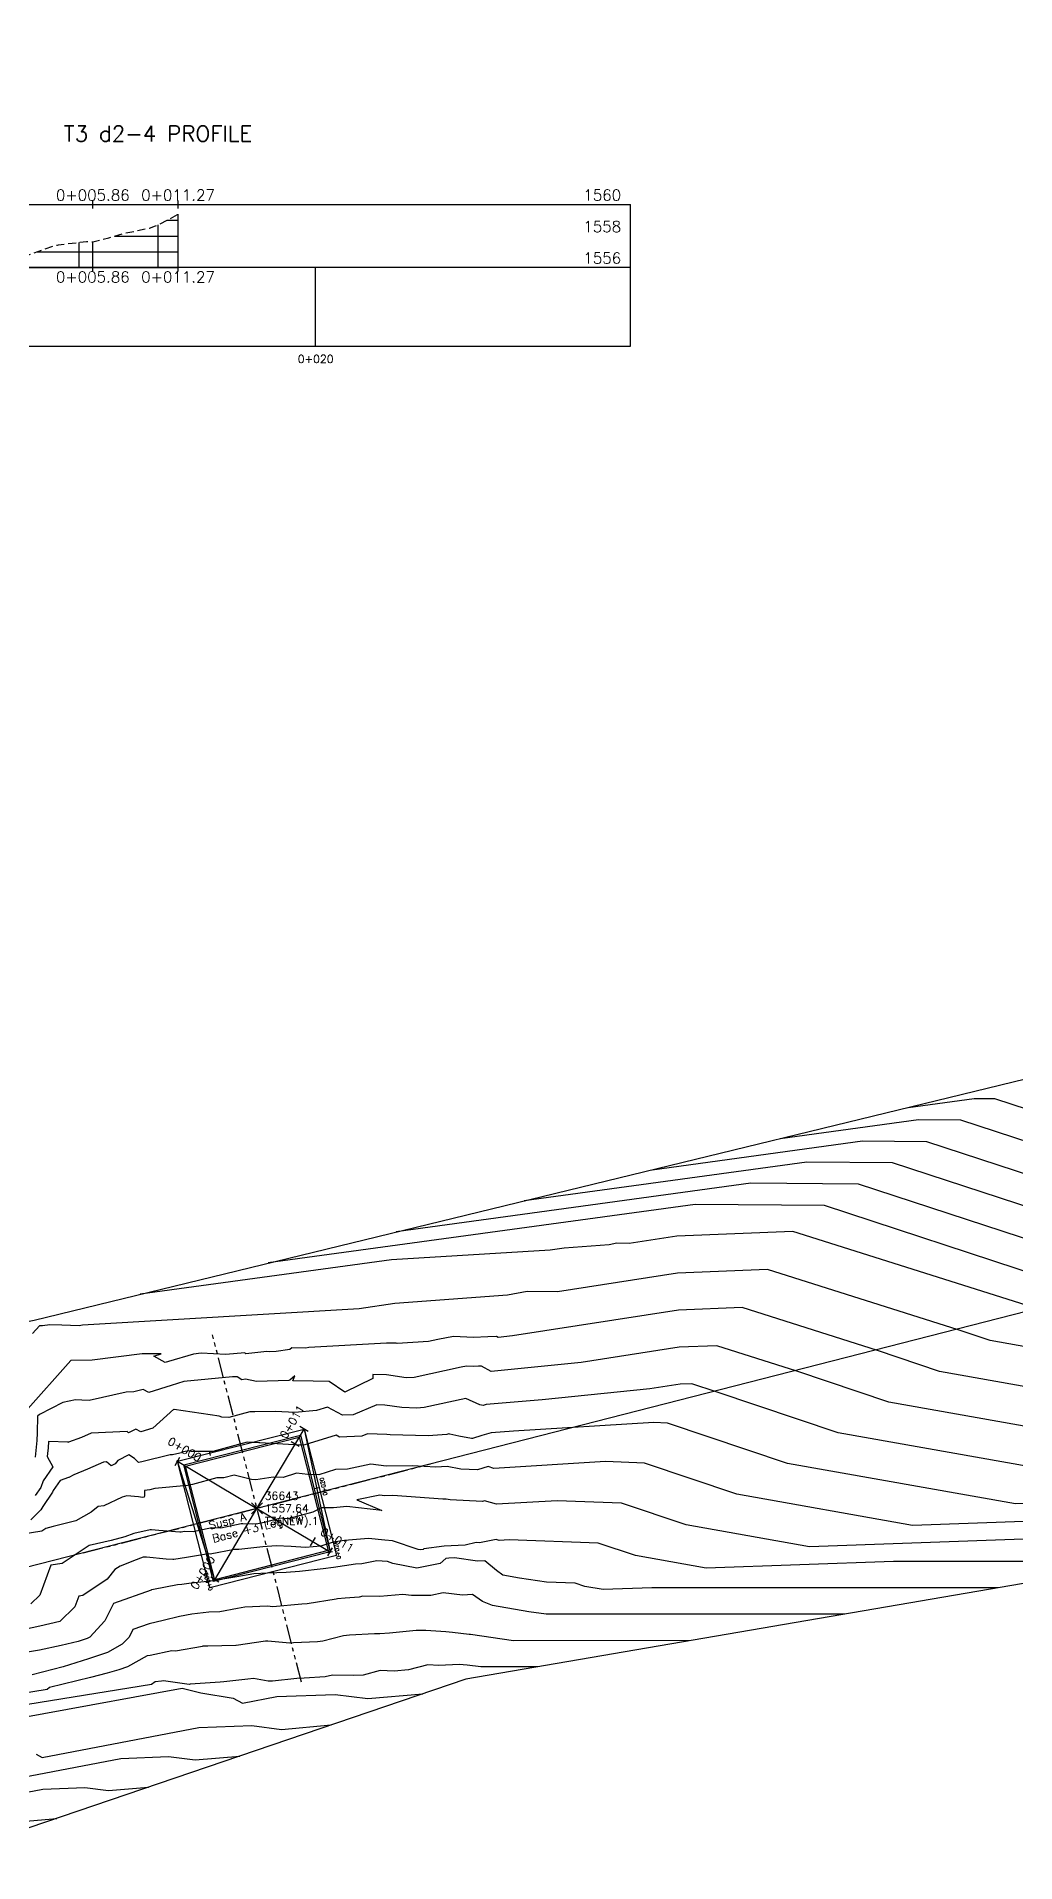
# Model space of a CAD drawing. Header units: metres. Extents: x 419533 to 423558, y 4805342 to 4807578.
# Drawn here: x 420067.5 to 420129.6, y 4805608 to 4805724 of the extents above; entities that cross this region are included whole.
import ezdxf

# ---------------------------------------------------------------- set-up
doc = ezdxf.new("R2010")
doc.units = ezdxf.units.M
doc.linetypes.add('DASHED', pattern=[0.75, 0.5, -0.25])
doc.linetypes.add('PHANTOM', pattern=[2.5, 1.25, -0.25, 0.25, -0.25, 0.25, -0.25])
for name, color, linetype in [('_pieds', 253, 'Continuous'), ('C-ROAD-CNTR-N', 92, 'Continuous'), ('C-ROAD-PROF', 1, 'DASHED'), ('C-ROAD-PROF-GRID-GEOM', 5, 'Continuous'), ('C-ROAD-PROF-GRID-MAJR', 8, 'Continuous'), ('C-ROAD-PROF-GRID-MINR', 8, 'Continuous'), ('C-ROAD-PROF-TEXT', 11, 'Continuous'), ('C-ROAD-PROF-TICK', 7, 'Continuous'), ('C-ROAD-PROF-TITL', 11, 'Continuous'), ('C-ROAD-PROF-TTLB', 5, 'Continuous'), ('C-ROAD-STAN', 11, 'Continuous'), ('C-ROAD-STAN-MAJR', 11, 'Continuous'), ('C-ROAD-STAN-MINR', 11, 'Continuous'), ('C-TINN-BNDY', 110, 'Continuous'), ('C-TOPO-MAJR', 9, 'Continuous'), ('C-TOPO-MINR', 8, 'Continuous'), ('LS', 7, 'Continuous'), ('V-NODE', 1, 'Continuous'), ('V-NODE-TEXT', 11, 'Continuous')]:
    doc.layers.add(name, color=color, linetype=linetype)
doc.styles.get("Standard").update_dxf_attribs({"font": 'simplex.shx'})

# ---------------------------------------------------------------- blocks, each defined once
blk = doc.blocks.new('AeccTickTriangle')
at = {"color": 0, "linetype": 'ByBlock', "lineweight": -2}
blk.add_lwpolyline([(0, 0.7), (-0.6, -0.3), (0.6, -0.3)], close=True, dxfattribs=at)
at = {"color": 0, "linetype": 'ByBlock', "lineweight": -2, "const_width": 0.0625}
blk.add_lwpolyline([(0, 0, 1), (0, 0, 1)], format="xyb", close=True, dxfattribs=at)
blk = doc.blocks.new('AeccTickLine')
blk.add_line((0, -0.5), (0, 0.5))
blk = doc.blocks.new('Suspension a +3 +0')
at = {"linetype": 'PHANTOM', "flags": 128}
for points in [[(0, -11.38), (0, 11.38)], [(-11.38, 0), (11.38, 0)]]:
    blk.add_lwpolyline(points, dxfattribs=at)
at = {"flags": 128}
blk.add_lwpolyline([(-3.72, -3.72), (-3.72, 3.72), (3.72, 3.72), (3.72, -3.72)], close=True, dxfattribs=at)
at = {"layer": 'LS', "insert": (-3.22, -0.05), "char_height": 0.5158, "width": 9.1359, "attachment_point": 1}
blk.add_mtext('Susp A\\PBase +3 Leg +0', dxfattribs=at)
blk = doc.blocks.new('*U73')
at = {"color": 0, "linetype": 'ByBlock', "lineweight": -2, "transparency": 16777216}
for p, q in [((-0.71, -0.71), (0.71, 0.71)), ((-0.71, 0.71), (0.71, -0.71))]:
    blk.add_line(p, q, dxfattribs=at)
blk = doc.blocks.new('*U101', base_point=(420081.47, 4805630.52, 1557.64))
at = {"layer": 'V-NODE-TEXT', "linetype": 'ByBlock', "char_height": 0.5}
for s, insert, attachment_point in [('36643', (420081.97, 4805631.07, 1557.64), 7), ('1557.64', (420081.97, 4805630.52, 1557.64), 4), ('T3(NEW).1', (420081.97, 4805629.97, 1557.64), 1)]:
    blk.add_mtext(s, dxfattribs=dict(at, insert=insert, attachment_point=attachment_point))
blk = doc.blocks.new('*U102', base_point=(420081.47, 4805630.52, 1557.64))
at = {"layer": 'V-NODE-TEXT', "lineweight": -2}
blk.add_blockref('*U101', (420081.47, 4805630.52, 1557.64), dxfattribs=at)
blk = doc.blocks.new('*U103', base_point=(420081.47, 4805630.52, 1557.64))
at = {"layer": 'V-NODE', "lineweight": -2, "xscale": 0.5, "yscale": 0.5, "zscale": 0.5}
blk.add_blockref('*U73', (420081.47, 4805630.52, 1557.64), dxfattribs=at)
at = {"layer": 'V-NODE-TEXT', "lineweight": -2}
blk.add_blockref('*U102', (420081.47, 4805630.52, 1557.64), dxfattribs=at)
blk = doc.blocks.new('tower_bases_layout_1')
at = {"color": 31, "lineweight": 30, "true_color": 0xffbd7a, "elevation": 1718.01}
blk.add_lwpolyline([(423449.83, 4807399.59), (423130.59, 4807500.11), (421950.92, 4806613), (421795.04, 4806430.99), (421305.02, 4806147.04), (421305.02, 4806147.04), (420630.08, 4805770.97), (419765.16, 4805549.54), (419617.36, 4805580.09)], dxfattribs=at)
at = {"layer": '_pieds', "elevation": 1557.64, "flags": 128}
for points in [[(420078.48, 4805625.48), (420076.43, 4805633.51), (420084.46, 4805635.56), (420086.51, 4805627.53)], [(420078.71, 4805625.87), (420076.82, 4805633.28), (420084.23, 4805635.17), (420086.12, 4805627.76)]]:
    blk.add_lwpolyline(points, close=True, dxfattribs=at)
at = {"rotation": 14.35989259}
blk.add_blockref('Suspension a +3 +0', (420081.47, 4805630.52, 1557.64), dxfattribs=at)
at = {"layer": 'V-NODE'}
blk.add_blockref('*U103', (420081.47, 4805630.52, 1557.64), dxfattribs=at)
blk = doc.blocks.new('leg_extensions_profiles_1')
at = {"layer": 'C-ROAD-CNTR-N', "color": 92, "linetype": 'Continuous', "lineweight": -3, "flags": 128}
blk.add_lwpolyline([(420078.79, 4805625.99), (420076.43, 4805633.51), (420084.46, 4805635.56), (420086.12, 4805627.76)], dxfattribs=at)
at = {"layer": 'C-ROAD-STAN', "color": 11, "linetype": 'Continuous', "lineweight": -3}
blk.add_circle((420078.79, 4805625.99), 0.05, dxfattribs=at)
at = {"layer": 'C-TINN-BNDY', "color": 110, "linetype": 'Continuous', "lineweight": -3, "flags": 128}
for points in [[(419924.85, 4805609.76), (419987.12, 4805626.76), (420067.32, 4805642.48), (420130.26, 4805657.79), (420174.09, 4805669.08), (420245.65, 4805689.65), (420296.26, 4805703.79), (420365.4, 4805720.65)], [(420396.24, 4805692.84), (420350.79, 4805681.11), (420283.5, 4805664.61), (420240.72, 4805657.19), (420176.26, 4805633.7), (420166.88, 4805632.06), (420094.72, 4805619.67), (420029.02, 4805597.32), (419983.09, 4805587.31), (419931.61, 4805571.72)]]:
    blk.add_lwpolyline(points, dxfattribs=at)
at = {"layer": 'C-TOPO-MAJR', "color": 9, "linetype": 'Continuous', "lineweight": -3, "flags": 128}
for points, elevation in [([(420122.8, 4805655.97), (420127.01, 4805656.55), (420128.28, 4805656.54), (420130.42, 4805655.84), (420146.72, 4805654.23), (420152.11, 4805654.02), (420160, 4805653.47), (420169.75, 4805653.13), (420174.14, 4805652.27), (420176.7, 4805652.85), (420211, 4805652.04), (420212, 4805651.74), (420221.15, 4805651.55), (420227.31, 4805652.31)], 1545), ([(420201, 4805642.72), (420198.01, 4805642.35), (420193.58, 4805642.44), (420190.97, 4805643.23), (420177.01, 4805643.55), (420162.93, 4805640.36), (420158.79, 4805641.17), (420137.61, 4805644.83), (420133.85, 4805644.97), (420131.28, 4805645.23), (420117.5, 4805649.74), (420109.29, 4805649.81), (420082.18, 4805646.1)], 1550), ([(420136.16, 4805632.16), (420118.37, 4805635.32), (420110.63, 4805637.93), (420109.07, 4805638.43), (420108.33, 4805638.4), (420106.41, 4805638.1), (420099.57, 4805637.41), (420096.03, 4805637.11), (420095.83, 4805637.05), (420095.62, 4805637.1), (420094.72, 4805637.5), (420092.08, 4805636.93), (420091.61, 4805636.89), (420090.66, 4805636.92), (420089.59, 4805637.08), (420089.08, 4805637.1), (420087.57, 4805636.47), (420086.89, 4805636.44), (420085.94, 4805636.95), (420085.26, 4805636.74), (420083.87, 4805636.6), (420082.64, 4805636.68), (420081.33, 4805636.64), (420081.02, 4805636.66), (420079.69, 4805636.29), (420079.24, 4805636.32), (420079.07, 4805636.37), (420076.22, 4805636.8), (420076.2, 4805636.81), (420076.19, 4805636.81), (420074.86, 4805635.61), (420074.1, 4805635.37), (420073.79, 4805635.55), (420073.32, 4805635.32), (420073.22, 4805635.4), (420070.95, 4805635.3), (420070.34, 4805635.02), (420069.5, 4805634.72), (420069.49, 4805634.71), (420069.49, 4805634.72), (420068.23, 4805634.77), (420068.21, 4805634.36), (420068.18, 4805634.01), (420068.15, 4805633.81), (420068.52, 4805633.15), (420067.9, 4805632.26), (420067.74, 4805631.84), (420067.4, 4805631.33)], 1555), ([(420128.53, 4805625.47), (420106.54, 4805625.47), (420103.45, 4805625.36), (420102.29, 4805625.57), (420101.67, 4805625.77), (420099.86, 4805625.84), (420098.14, 4805626.09), (420097.08, 4805626.28), (420096.68, 4805626.57), (420095.94, 4805627.18), (420095.48, 4805627.17), (420094, 4805627.38), (420093.65, 4805627.37), (420093.46, 4805627.34), (420093.11, 4805627.03), (420091.62, 4805626.73), (420090.09, 4805627.03), (420089.76, 4805627.14), (420089.07, 4805627.2), (420088.12, 4805626.99), (420087.73, 4805626.97), (420086.32, 4805626.76), (420085.67, 4805626.68), (420084.17, 4805626.52), (420083.32, 4805626.46), (420082.14, 4805626.41), (420081.27, 4805626.37), (420080.2, 4805626.17), (420079.17, 4805626.01), (420078.53, 4805625.89), (420077.29, 4805625.78), (420076.71, 4805625.68), (420076.43, 4805625.66), (420074.91, 4805625.37), (420074.77, 4805625.34), (420074.75, 4805625.33), (420072.37, 4805624.48), (420071.82, 4805623.38), (420070.85, 4805622.34), (420070.7, 4805622.25), (420070.11, 4805622.06), (420069.04, 4805621.82), (420067.67, 4805621.52), (420066.4, 4805621.3)], 1560), ([(420045.37, 4805608.39), (420067.87, 4805612.69), (420070.55, 4805612.79), (420072.05, 4805612.6), (420074.58, 4805612.82)], 1560)]:
    blk.add_lwpolyline(points, dxfattribs=dict(at, elevation=elevation))
at = {"layer": 'C-TOPO-MINR', "color": 8, "linetype": 'Continuous', "lineweight": -3, "flags": 128}
for points, elevation in [([(420114.68, 4805654), (420123.47, 4805655.2), (420126.13, 4805655.18), (420130.59, 4805653.72), (420144.14, 4805652.38), (420154.24, 4805651.99), (420158.4, 4805651.7), (420163.55, 4805651.52), (420171.9, 4805649.88), (420176.76, 4805650.99), (420206.99, 4805650.28), (420208.31, 4805649.88), (420216.52, 4805649.71), (420222.04, 4805650.39)], 1546), ([(420106.55, 4805652.02), (420119.92, 4805653.86), (420123.97, 4805653.82), (420130.76, 4805651.59), (420141.57, 4805650.53), (420156.36, 4805649.96), (420156.8, 4805649.93), (420157.35, 4805649.91), (420169.66, 4805647.5), (420176.83, 4805649.13), (420202.99, 4805648.52), (420204.63, 4805648.02), (420211.9, 4805647.87), (420216.78, 4805648.47)], 1547), ([(420211.52, 4805646.55), (420207.27, 4805646.03), (420200.95, 4805646.16), (420198.98, 4805646.75), (420176.89, 4805647.27), (420167.41, 4805645.12), (420157.28, 4805647.11), (420150.8, 4805648.23), (420139, 4805648.68), (420130.94, 4805649.47), (420121.81, 4805652.46), (420116.38, 4805652.51), (420098.43, 4805650.05)], 1548), ([(420206.26, 4805644.63), (420202.64, 4805644.19), (420197.26, 4805644.3), (420194.97, 4805644.99), (420176.95, 4805645.41), (420165.17, 4805642.74), (420158.03, 4805644.14), (420144.2, 4805646.53), (420136.42, 4805646.83), (420131.11, 4805647.35), (420119.66, 4805651.1), (420112.83, 4805651.16), (420090.3, 4805648.07)], 1549), ([(420195.74, 4805640.8), (420193.39, 4805640.51), (420189.9, 4805640.58), (420186.96, 4805641.46), (420177.07, 4805641.7), (420160.68, 4805637.98), (420159.55, 4805638.2), (420135.64, 4805642.33), (420131.23, 4805643.12), (420131.11, 4805643.16), (420115.49, 4805648.11), (420108.12, 4805647.8), (420105.09, 4805647.34), (420104.32, 4805647.35), (420103.83, 4805647.25), (420100.98, 4805647.04), (420100.08, 4805646.91), (420090.01, 4805646.31), (420074.05, 4805644.12)], 1551), ([(420190.47, 4805638.88), (420188.76, 4805638.67), (420186.21, 4805638.72), (420182.95, 4805639.7), (420177.13, 4805639.84), (420165.09, 4805637.11), (420160.76, 4805636.41), (420155.78, 4805636.23), (420128.01, 4805641.17), (420125.99, 4805641.85), (420113.88, 4805645.69), (420108.17, 4805645.45), (420100.54, 4805644.27), (420098.62, 4805644.3), (420097.38, 4805644.06), (420090.22, 4805643.52), (420087.96, 4805643.19), (420070.39, 4805642.15), (420070.18, 4805642.11), (420069.09, 4805642.16), (420068.32, 4805642.17), (420067.85, 4805642.11), (420067.66, 4805642.1), (420067.23, 4805641.63)], 1552), ([(420149.24, 4805634.87), (420124.8, 4805639.22), (420120.87, 4805640.54), (420112.28, 4805643.27), (420108.22, 4805643.1), (420097.7, 4805641.47), (420096.78, 4805641.38), (420096.68, 4805641.44), (420096.13, 4805641.41), (420095.21, 4805641.36), (420093.95, 4805641.44), (420092.96, 4805641.24), (420092.35, 4805641.11), (420090.38, 4805640.99), (420090.31, 4805641), (420089.7, 4805641.01), (420084.76, 4805640.74), (420084.57, 4805640.7), (420083.68, 4805640.71), (420083.55, 4805640.61), (420082.69, 4805640.48), (420082.24, 4805640.46), (420082.09, 4805640.49), (420080.77, 4805640.34), (420080.69, 4805640.4), (420079.49, 4805640.29), (420077.93, 4805640.37), (420077.45, 4805640.32), (420075.85, 4805639.85), (420075.64, 4805639.78), (420074.92, 4805640.19), (420075.38, 4805640.33), (420074.18, 4805640.34), (420071, 4805639.92), (420069.66, 4805639.9), (420066.75, 4805636.65)], 1553), ([(420142.7, 4805633.51), (420121.58, 4805637.27), (420115.75, 4805639.24), (420110.67, 4805640.85), (420108.28, 4805640.75), (420102.06, 4805639.79), (420096.34, 4805639.21), (420095.72, 4805639.55), (420095.53, 4805639.54), (420095.22, 4805639.53), (420094.78, 4805639.55), (420094.44, 4805639.49), (420091.45, 4805638.83), (420090.95, 4805638.8), (420089.69, 4805638.99), (420088.82, 4805639.01), (420088.82, 4805638.76), (420087.04, 4805637.89), (420086.06, 4805638.58), (420085.03, 4805638.6), (420083.75, 4805638.62), (420083.88, 4805638.93), (420083.56, 4805638.66), (420083.5, 4805638.65), (420081.44, 4805638.57), (420080.74, 4805638.72), (420080.5, 4805638.69), (420080.22, 4805638.88), (420080.09, 4805638.87), (420079.92, 4805638.88), (420076.82, 4805638.57), (420076.02, 4805638.33), (420074.6, 4805637.88), (420074.25, 4805638.07), (420073.66, 4805637.91), (420073.16, 4805637.9), (420070.81, 4805637.38), (420070.36, 4805637.39), (420069.95, 4805637.42), (420069.14, 4805637.24), (420067.67, 4805636.48), (420067.54, 4805636.37), (420067.52, 4805635.32), (420067.5, 4805634.84), (420067.4, 4805633.77)], 1554), ([(420166.78, 4805632.13), (420129.62, 4805630.8), (420115.15, 4805633.37), (420107.54, 4805635.94), (420106.66, 4805635.97), (420097.75, 4805635.43), (420096.33, 4805635.31), (420095.74, 4805635.14), (420095.16, 4805634.96), (420095.09, 4805634.96), (420094.28, 4805635.11), (420093.71, 4805635.23), (420093.66, 4805635.25), (420093.52, 4805635.22), (420092.33, 4805635.12), (420089.92, 4805635.19), (420089.72, 4805635.22), (420088.48, 4805635.26), (420088.13, 4805635.11), (420086.71, 4805635.04), (420086.5, 4805635.16), (420084.51, 4805634.56), (420084.21, 4805634.53), (420081.65, 4805634.68), (420081.63, 4805634.68), (420081.63, 4805634.68), (420081.59, 4805634.68), (420080.84, 4805634.72), (420080.53, 4805634.63), (420078.67, 4805634.13), (420077.3, 4805634.13), (420077.15, 4805634.17), (420076.68, 4805634.09), (420076.76, 4805634.06), (420076.11, 4805633.93), (420075.97, 4805633.91), (420074.17, 4805633.47), (420073.94, 4805633.44), (420073.7, 4805633.68), (420073.33, 4805633.91), (420072.64, 4805633.57), (420072.46, 4805633.34), (420072.21, 4805633.22), (420071.91, 4805633.48), (420071.72, 4805633.45), (420070.71, 4805633.02), (420069.84, 4805632.65), (420069.53, 4805632.49), (420069.51, 4805632.49), (420068.97, 4805632.29), (420068.53, 4805631.66), (420068.49, 4805631.54), (420067.88, 4805630.63), (420067.75, 4805630.43), (420067.11, 4805629.8)], 1556), ([(420152.54, 4805630.49), (420123.08, 4805629.44), (420111.94, 4805631.42), (420106.07, 4805633.4), (420103.59, 4805633.49), (420096.51, 4805633.06), (420096.14, 4805633.17), (420095.47, 4805632.96), (420094.42, 4805633.01), (420093.55, 4805633.17), (420092.82, 4805633.13), (420091.34, 4805633.23), (420089.67, 4805633.19), (420088.69, 4805633.33), (420087.22, 4805633.02), (420086.46, 4805632.98), (420085.4, 4805632.66), (420084.7, 4805632.68), (420083.99, 4805632.76), (420083.14, 4805632.48), (420082.49, 4805632.5), (420081.4, 4805632.34), (420081.12, 4805632.36), (420080.02, 4805632.63), (420079.37, 4805632.46), (420078.92, 4805632.46), (420077.38, 4805632.03), (420077.07, 4805631.97), (420074.99, 4805631.78), (420074.66, 4805631.7), (420074.34, 4805631.65), (420074.34, 4805631.34), (420074.31, 4805631.24), (420074.2, 4805631.21), (420073.96, 4805631.26), (420073.21, 4805631.31), (420072.92, 4805631.23), (420071.75, 4805630.69), (420071.39, 4805630.64), (420070.94, 4805630.29), (420069.98, 4805629.73), (420068.54, 4805629.36), (420068.07, 4805629.25), (420067.81, 4805629.07), (420066.62, 4805628.88)], 1557), ([(420137.21, 4805628.82), (420116.54, 4805628.08), (420108.72, 4805629.47), (420104.61, 4805630.86), (420100.53, 4805631.01), (420096.67, 4805630.78), (420095.91, 4805631), (420095.78, 4805630.96), (420093.74, 4805631.06), (420093.49, 4805631.11), (420093.28, 4805631.1), (420090.1, 4805631.33), (420089.57, 4805631.31), (420089.26, 4805631.36), (420087.8, 4805631.06), (420089.4, 4805630.38), (420087.17, 4805630.65), (420086.32, 4805630.55), (420085.55, 4805630.56), (420085.01, 4805630.29), (420083.46, 4805629.86), (420082.97, 4805629.89), (420081.92, 4805629.62), (420081.42, 4805629.52), (420081.41, 4805629.52), (420080.58, 4805629.53), (420080.54, 4805629.54), (420080.46, 4805629.53), (420079.18, 4805629.26), (420078.6, 4805629.29), (420077.41, 4805629.04), (420076.87, 4805629.05), (420076.66, 4805629.02), (420076.57, 4805629.02), (420075.25, 4805629.12), (420074.78, 4805629.16), (420074.7, 4805629.16), (420073.66, 4805628.93), (420073.09, 4805628.71), (420072.21, 4805628.49), (420070.81, 4805628.16), (420069.11, 4805627.03), (420068.39, 4805626.91), (420067.68, 4805625.01), (420067.11, 4805624.45)], 1558), ([(420138.27, 4805627.15), (420121.87, 4805627.14), (420109.99, 4805626.72), (420105.5, 4805627.52), (420103.14, 4805628.31), (420097.47, 4805628.53), (420096.84, 4805628.49), (420096.66, 4805628.55), (420095.59, 4805628.34), (420095.38, 4805628.36), (420094.69, 4805628.18), (420093.35, 4805628.13), (420092.07, 4805627.95), (420092.03, 4805627.91), (420091.87, 4805627.88), (420091.7, 4805627.91), (420090.08, 4805628.47), (420089.58, 4805628.51), (420088.56, 4805628.61), (420087.02, 4805628.49), (420086.31, 4805628.38), (420085.53, 4805628.12), (420084.56, 4805628.04), (420083.65, 4805628.11), (420082.69, 4805628.14), (420081.85, 4805628.08), (420080.32, 4805627.92), (420080.05, 4805627.9), (420078.5, 4805627.62), (420078.4, 4805627.63), (420078.31, 4805627.61), (420078.27, 4805627.61), (420076.99, 4805627.41), (420076.19, 4805627.28), (420076.13, 4805627.27), (420075.7, 4805627.3), (420074.46, 4805627.42), (420074.25, 4805627.43), (420074.08, 4805627.35), (420073.81, 4805627.26), (420072.78, 4805626.85), (420072.45, 4805626.65), (420071.96, 4805626.02), (420070.42, 4805624.98), (420070.16, 4805624.94), (420069.9, 4805624.26), (420068.95, 4805623.33), (420067.69, 4805623.05), (420066.71, 4805622.83)], 1559), ([(420066.57, 4805610.65), (420068.77, 4805610.84)], 1559), ([(420118.78, 4805623.8), (420099.82, 4805623.8), (420098.73, 4805623.95), (420096.42, 4805624.36), (420095.79, 4805624.6), (420095.16, 4805625.05), (420094.52, 4805625.02), (420093.3, 4805625.16), (420092.5, 4805624.98), (420091.27, 4805624.99), (420090.73, 4805625.06), (420089.27, 4805624.93), (420088.2, 4805624.94), (420087.95, 4805624.89), (420087.06, 4805624.83), (420086.59, 4805624.78), (420086.5, 4805624.75), (420084.66, 4805624.45), (420084.32, 4805624.43), (420082.47, 4805624.28), (420082.14, 4805624.31), (420080.7, 4805624.24), (420080.24, 4805624.17), (420079.11, 4805623.95), (420078.41, 4805623.94), (420077.34, 4805623.8), (420076.56, 4805623.66), (420075.52, 4805623.41), (420074.63, 4805623.2), (420073.59, 4805622.83), (420073.35, 4805622.35), (420072.92, 4805621.89), (420071.98, 4805621.36), (420070.78, 4805620.96), (420069.16, 4805620.46), (420067.2, 4805619.96)], 1561), ([(420055.09, 4805611.26), (420072.82, 4805614.65), (420075.85, 4805614.76), (420077.54, 4805614.55), (420080.39, 4805614.79)], 1561), ([(420109.04, 4805622.13), (420097.75, 4805622.12), (420095.03, 4805622.51), (420094.94, 4805622.51), (420093.88, 4805622.63), (420093.46, 4805622.68), (420092.19, 4805622.76), (420091.58, 4805622.76), (420089.88, 4805622.6), (420089.27, 4805622.55), (420088.93, 4805622.55), (420087.35, 4805622.48), (420086.96, 4805622.43), (420085.65, 4805622.1), (420085.32, 4805622.04), (420083.78, 4805621.98), (420083.55, 4805621.96), (420082.15, 4805622.09), (420082.01, 4805622.08), (420080.16, 4805621.82), (420080.12, 4805621.81), (420078.36, 4805621.77), (420078.02, 4805621.77), (420078.01, 4805621.76), (420076.29, 4805621.45), (420076.06, 4805621.48), (420074.7, 4805621.18), (420074.5, 4805621.16), (420073.26, 4805620.46), (420072.71, 4805620.28), (420071.96, 4805620.05), (420070.9, 4805619.78), (420068.31, 4805619.14), (420068.15, 4805619.02), (420064.88, 4805618.49)], 1562), ([(420067.45, 4805614.91), (420067.83, 4805614.71), (420077.78, 4805616.61), (420081.14, 4805616.74), (420083.02, 4805616.49), (420086.19, 4805616.77)], 1562), ([(420099.29, 4805620.45), (420095.69, 4805620.45), (420094.82, 4805620.57), (420094.3, 4805620.6), (420093.02, 4805620.55), (420092.32, 4805620.58), (420091.09, 4805620.26), (420090.19, 4805620.18), (420089.29, 4805620.22), (420088.22, 4805619.93), (420087.6, 4805619.9), (420086.27, 4805619.94), (420085.8, 4805619.82), (420084.46, 4805619.74), (420084.01, 4805619.73), (420082.46, 4805619.54), (420082.19, 4805619.56), (420081.25, 4805619.72), (420080.88, 4805619.67), (420079.37, 4805619.5), (420079.14, 4805619.49), (420077.23, 4805619.36), (420077.17, 4805619.34), (420075.54, 4805619.58), (420075.41, 4805619.55), (420075.01, 4805619.51), (420074.78, 4805619.34), (420061.92, 4805617.26)], 1563), ([(420059.13, 4805615.89), (420076.73, 4805619.1), (420077.91, 4805618.8), (420079.96, 4805618.47), (420080.56, 4805618.16), (420082.73, 4805618.57), (420086.44, 4805618.71), (420088.5, 4805618.44), (420092, 4805618.74)], 1563)]:
    blk.add_lwpolyline(points, dxfattribs=dict(at, elevation=elevation))
at = {"layer": 'C-ROAD-STAN', "color": 11, "linetype": 'Continuous', "lineweight": -3, "xscale": 0.02999999999999999, "yscale": 0.02999999999999999, "zscale": 0.02999999999999999}
for p in [(420084.46, 4805635.56), (420076.43, 4805633.51)]:
    blk.add_blockref('AeccTickTriangle', p, dxfattribs=at)
at = {"layer": 'C-ROAD-STAN-MAJR', "color": 11, "linetype": 'Continuous', "lineweight": -3, "xscale": 0.3, "yscale": 0.3, "zscale": 0.3}
for p, rotation in [((420085.26, 4805631.81), 282.0668392294657), ((420086.12, 4805627.76), 282.0668392294657), ((420078.79, 4805625.99), 107.4572926804118)]:
    blk.add_blockref('AeccTickLine', p, dxfattribs=dict(at, rotation=rotation))
at = {"layer": 'C-ROAD-STAN-MINR', "color": 11, "linetype": 'Continuous', "lineweight": -3, "xscale": 0.3, "yscale": 0.3, "zscale": 0.3, "rotation": 14.35989259405629}
blk.add_blockref('AeccTickLine', (420078.49, 4805634.03), dxfattribs=at)
at = {"layer": 'C-ROAD-STAN-MAJR', "color": 11, "linetype": 'Continuous', "lineweight": -3, "char_height": 0.254}
for s, insert, attachment_point, rotation in [('0+020', (420085.57, 4805631.88), 2, 102.0668), ('0+024', (420086.43, 4805627.83), 2, 102.0668), ('0+000', (420078.49, 4805625.9), 8, 107.4573)]:
    blk.add_mtext(s, dxfattribs=dict(at, insert=insert, attachment_point=attachment_point, rotation=rotation))

msp = doc.modelspace()

# ---------------------------------------------------------------- linework, layer by layer
at = {"layer": 'C-ROAD-CNTR-N', "color": 92, "linetype": 'Continuous', "lineweight": -3, "flags": 128}
for points in [[(420078.79, 4805625.99), (420081.47, 4805630.52), (420084.46, 4805635.56)], [(420076.43, 4805633.51), (420081.47, 4805630.52), (420086.12, 4805627.76)]]:
    msp.add_lwpolyline(points, dxfattribs=at)
at = {"layer": 'C-ROAD-PROF', "color": 1, "linetype": 'DASHED', "lineweight": -3, "flags": 128}
msp.add_lwpolyline([(420065.19, 4805709.53), (420066.19, 4805709.84), (420068.71, 4805710.72), (420068.8, 4805710.72), (420068.87, 4805710.74), (420069.04, 4805710.77), (420070.64, 4805710.95), (420071, 4805710.94), (420071.04, 4805710.94), (420071.05, 4805710.94), (420071.06, 4805710.94), (420072.07, 4805711.19), (420072.93, 4805711.45), (420074.65, 4805711.81), (420075.03, 4805711.94), (420075.78, 4805712.31), (420076.46, 4805712.69)], dxfattribs=at)
at = {"layer": 'C-ROAD-PROF-GRID-GEOM', "color": 5, "linetype": 'Continuous', "lineweight": -3}
for p, q in [((420076.46, 4805709.3), (420076.46, 4805712.69)), ((420071.05, 4805709.3), (420071.05, 4805710.94))]:
    msp.add_line(p, q, dxfattribs=at)
at = {"layer": 'C-ROAD-PROF-GRID-MAJR', "color": 8, "linetype": 'Continuous', "lineweight": -3}
for p, q in [((420072.43, 4805711.3), (420076.46, 4805711.3)), ((420065.19, 4805709.3), (420076.46, 4805709.3))]:
    msp.add_line(p, q, dxfattribs=at)
at = {"layer": 'C-ROAD-PROF-GRID-MINR', "color": 8, "linetype": 'Continuous', "lineweight": -3}
for p, q in [((420075.19, 4805709.3), (420075.19, 4805712.01)), ((420075.76, 4805712.3), (420076.46, 4805712.3)), ((420070.19, 4805709.3), (420070.19, 4805710.9)), ((420067.52, 4805710.3), (420076.46, 4805710.3))]:
    msp.add_line(p, q, dxfattribs=at)
at = {"layer": 'C-ROAD-PROF-TEXT', "color": 11, "linetype": 'Continuous', "lineweight": -3}
for p, q in [((420071.05, 4805713.05), (420071.05, 4805713.55)), ((420076.46, 4805713.05), (420076.46, 4805713.55)), ((420071.05, 4805709.05), (420071.05, 4805709.55)), ((420076.46, 4805709.05), (420076.46, 4805709.55))]:
    msp.add_line(p, q, dxfattribs=at)
at = {"layer": 'C-ROAD-PROF-TICK', "color": 7, "linetype": 'Continuous', "lineweight": -3}
msp.add_line((420085.19, 4805704.3), (420085.19, 4805709.3), dxfattribs=at)
at = {"layer": 'C-ROAD-PROF-TTLB', "color": 5, "linetype": 'Continuous', "lineweight": -3}
for p in [(420045.19, 4805713.3), (420105.19, 4805709.3)]:
    msp.add_line(p, (420105.19, 4805713.3), dxfattribs=at)
msp.add_3dface([(420045.19, 4805704.3), (420105.19, 4805704.3), (420105.19, 4805709.3), (420045.19, 4805709.3)], dxfattribs=at)
at = {"layer": 'C-ROAD-STAN', "color": 11, "linetype": 'Continuous', "lineweight": -3}
for centre in [(420076.43, 4805633.51), (420078.79, 4805625.99)]:
    msp.add_circle(centre, 0.05, dxfattribs=at)
at = {"layer": 'C-TOPO-MAJR', "color": 9, "linetype": 'Continuous', "lineweight": -3, "flags": 128}
for points, elevation in [([(420122.8, 4805655.97), (420127.01, 4805656.55), (420128.28, 4805656.54), (420130.42, 4805655.84), (420146.72, 4805654.23), (420152.11, 4805654.02), (420160, 4805653.47), (420169.75, 4805653.13), (420174.14, 4805652.27), (420176.7, 4805652.85), (420211, 4805652.04), (420212, 4805651.74), (420221.15, 4805651.55), (420227.31, 4805652.31)], 1545), ([(420201, 4805642.72), (420198.01, 4805642.35), (420193.58, 4805642.44), (420190.97, 4805643.23), (420177.01, 4805643.55), (420162.93, 4805640.36), (420158.79, 4805641.17), (420137.61, 4805644.83), (420133.85, 4805644.97), (420131.28, 4805645.23), (420117.5, 4805649.74), (420109.29, 4805649.81), (420082.18, 4805646.1)], 1550), ([(420136.16, 4805632.16), (420118.37, 4805635.32), (420110.63, 4805637.93), (420109.07, 4805638.43), (420108.33, 4805638.4), (420106.41, 4805638.1), (420099.57, 4805637.41), (420096.03, 4805637.11), (420095.83, 4805637.05), (420095.62, 4805637.1), (420094.72, 4805637.5), (420092.08, 4805636.93), (420091.61, 4805636.89), (420090.66, 4805636.92), (420089.59, 4805637.08), (420089.08, 4805637.1), (420087.57, 4805636.47), (420086.89, 4805636.44), (420085.94, 4805636.95), (420085.26, 4805636.74), (420083.87, 4805636.6), (420082.64, 4805636.68), (420081.33, 4805636.64), (420081.02, 4805636.66), (420079.69, 4805636.29), (420079.24, 4805636.32), (420079.07, 4805636.37), (420076.22, 4805636.8), (420076.2, 4805636.81), (420076.19, 4805636.81), (420074.86, 4805635.61), (420074.1, 4805635.37), (420073.79, 4805635.55), (420073.32, 4805635.32), (420073.22, 4805635.4), (420070.95, 4805635.3), (420070.34, 4805635.02), (420069.5, 4805634.72), (420069.49, 4805634.71), (420069.49, 4805634.72), (420068.23, 4805634.77), (420068.21, 4805634.36), (420068.18, 4805634.01), (420068.15, 4805633.81), (420068.52, 4805633.15), (420067.9, 4805632.26), (420067.74, 4805631.84), (420067.4, 4805631.33)], 1555), ([(420128.53, 4805625.47), (420106.54, 4805625.47), (420103.45, 4805625.36), (420102.29, 4805625.57), (420101.67, 4805625.77), (420099.86, 4805625.84), (420098.14, 4805626.09), (420097.08, 4805626.28), (420096.68, 4805626.57), (420095.94, 4805627.18), (420095.48, 4805627.17), (420094, 4805627.38), (420093.65, 4805627.37), (420093.46, 4805627.34), (420093.11, 4805627.03), (420091.62, 4805626.73), (420090.09, 4805627.03), (420089.76, 4805627.14), (420089.07, 4805627.2), (420088.12, 4805626.99), (420087.73, 4805626.97), (420086.32, 4805626.76), (420085.67, 4805626.68), (420084.17, 4805626.52), (420083.32, 4805626.46), (420082.14, 4805626.41), (420081.27, 4805626.37), (420080.2, 4805626.17), (420079.17, 4805626.01), (420078.53, 4805625.89), (420077.29, 4805625.78), (420076.71, 4805625.68), (420076.43, 4805625.66), (420074.91, 4805625.37), (420074.77, 4805625.34), (420074.75, 4805625.33), (420072.37, 4805624.48), (420071.82, 4805623.38), (420070.85, 4805622.34), (420070.7, 4805622.25), (420070.11, 4805622.06), (420069.04, 4805621.82), (420067.67, 4805621.52), (420066.4, 4805621.3)], 1560), ([(420045.37, 4805608.39), (420067.87, 4805612.69), (420070.55, 4805612.79), (420072.05, 4805612.6), (420074.58, 4805612.82)], 1560)]:
    msp.add_lwpolyline(points, dxfattribs=dict(at, elevation=elevation))
at = {"layer": 'C-TOPO-MINR', "color": 8, "linetype": 'Continuous', "lineweight": -3, "flags": 128}
for points, elevation in [([(420114.68, 4805654), (420123.47, 4805655.2), (420126.13, 4805655.18), (420130.59, 4805653.72), (420144.14, 4805652.38), (420154.24, 4805651.99), (420158.4, 4805651.7), (420163.55, 4805651.52), (420171.9, 4805649.88), (420176.76, 4805650.99), (420206.99, 4805650.28), (420208.31, 4805649.88), (420216.52, 4805649.71), (420222.04, 4805650.39)], 1546), ([(420106.55, 4805652.02), (420119.92, 4805653.86), (420123.97, 4805653.82), (420130.76, 4805651.59), (420141.57, 4805650.53), (420156.36, 4805649.96), (420156.8, 4805649.93), (420157.35, 4805649.91), (420169.66, 4805647.5), (420176.83, 4805649.13), (420202.99, 4805648.52), (420204.63, 4805648.02), (420211.9, 4805647.87), (420216.78, 4805648.47)], 1547), ([(420211.52, 4805646.55), (420207.27, 4805646.03), (420200.95, 4805646.16), (420198.98, 4805646.75), (420176.89, 4805647.27), (420167.41, 4805645.12), (420157.28, 4805647.11), (420150.8, 4805648.23), (420139, 4805648.68), (420130.94, 4805649.47), (420121.81, 4805652.46), (420116.38, 4805652.51), (420098.43, 4805650.05)], 1548), ([(420206.26, 4805644.63), (420202.64, 4805644.19), (420197.26, 4805644.3), (420194.97, 4805644.99), (420176.95, 4805645.41), (420165.17, 4805642.74), (420158.03, 4805644.14), (420144.2, 4805646.53), (420136.42, 4805646.83), (420131.11, 4805647.35), (420119.66, 4805651.1), (420112.83, 4805651.16), (420090.3, 4805648.07)], 1549), ([(420195.74, 4805640.8), (420193.39, 4805640.51), (420189.9, 4805640.58), (420186.96, 4805641.46), (420177.07, 4805641.7), (420160.68, 4805637.98), (420159.55, 4805638.2), (420135.64, 4805642.33), (420131.23, 4805643.12), (420131.11, 4805643.16), (420115.49, 4805648.11), (420108.12, 4805647.8), (420105.09, 4805647.34), (420104.32, 4805647.35), (420103.83, 4805647.25), (420100.98, 4805647.04), (420100.08, 4805646.91), (420090.01, 4805646.31), (420074.05, 4805644.12)], 1551), ([(420190.47, 4805638.88), (420188.76, 4805638.67), (420186.21, 4805638.72), (420182.95, 4805639.7), (420177.13, 4805639.84), (420165.09, 4805637.11), (420160.76, 4805636.41), (420155.78, 4805636.23), (420128.01, 4805641.17), (420125.99, 4805641.85), (420113.88, 4805645.69), (420108.17, 4805645.45), (420100.54, 4805644.27), (420098.62, 4805644.3), (420097.38, 4805644.06), (420090.22, 4805643.52), (420087.96, 4805643.19), (420070.39, 4805642.15), (420070.18, 4805642.11), (420069.09, 4805642.16), (420068.32, 4805642.17), (420067.85, 4805642.11), (420067.66, 4805642.1), (420067.23, 4805641.63)], 1552), ([(420149.24, 4805634.87), (420124.8, 4805639.22), (420120.87, 4805640.54), (420112.28, 4805643.27), (420108.22, 4805643.1), (420097.7, 4805641.47), (420096.78, 4805641.38), (420096.68, 4805641.44), (420096.13, 4805641.41), (420095.21, 4805641.36), (420093.95, 4805641.44), (420092.96, 4805641.24), (420092.35, 4805641.11), (420090.38, 4805640.99), (420090.31, 4805641), (420089.7, 4805641.01), (420084.76, 4805640.74), (420084.57, 4805640.7), (420083.68, 4805640.71), (420083.55, 4805640.61), (420082.69, 4805640.48), (420082.24, 4805640.46), (420082.09, 4805640.49), (420080.77, 4805640.34), (420080.69, 4805640.4), (420079.49, 4805640.29), (420077.93, 4805640.37), (420077.45, 4805640.32), (420075.85, 4805639.85), (420075.64, 4805639.78), (420074.92, 4805640.19), (420075.38, 4805640.33), (420074.18, 4805640.34), (420071, 4805639.92), (420069.66, 4805639.9), (420066.75, 4805636.65)], 1553), ([(420142.7, 4805633.51), (420121.58, 4805637.27), (420115.75, 4805639.24), (420110.67, 4805640.85), (420108.28, 4805640.75), (420102.06, 4805639.79), (420096.34, 4805639.21), (420095.72, 4805639.55), (420095.53, 4805639.54), (420095.22, 4805639.53), (420094.78, 4805639.55), (420094.44, 4805639.49), (420091.45, 4805638.83), (420090.95, 4805638.8), (420089.69, 4805638.99), (420088.82, 4805639.01), (420088.82, 4805638.76), (420087.04, 4805637.89), (420086.06, 4805638.58), (420085.03, 4805638.6), (420083.75, 4805638.62), (420083.88, 4805638.93), (420083.56, 4805638.66), (420083.5, 4805638.65), (420081.44, 4805638.57), (420080.74, 4805638.72), (420080.5, 4805638.69), (420080.22, 4805638.88), (420080.09, 4805638.87), (420079.92, 4805638.88), (420076.82, 4805638.57), (420076.02, 4805638.33), (420074.6, 4805637.88), (420074.25, 4805638.07), (420073.66, 4805637.91), (420073.16, 4805637.9), (420070.81, 4805637.38), (420070.36, 4805637.39), (420069.95, 4805637.42), (420069.14, 4805637.24), (420067.67, 4805636.48), (420067.54, 4805636.37), (420067.52, 4805635.32), (420067.5, 4805634.84), (420067.4, 4805633.77)], 1554), ([(420166.78, 4805632.13), (420129.62, 4805630.8), (420115.15, 4805633.37), (420107.54, 4805635.94), (420106.66, 4805635.97), (420097.75, 4805635.43), (420096.33, 4805635.31), (420095.74, 4805635.14), (420095.16, 4805634.96), (420095.09, 4805634.96), (420094.28, 4805635.11), (420093.71, 4805635.23), (420093.66, 4805635.25), (420093.52, 4805635.22), (420092.33, 4805635.12), (420089.92, 4805635.19), (420089.72, 4805635.22), (420088.48, 4805635.26), (420088.13, 4805635.11), (420086.71, 4805635.04), (420086.5, 4805635.16), (420084.51, 4805634.56), (420084.21, 4805634.53), (420081.65, 4805634.68), (420081.63, 4805634.68), (420081.63, 4805634.68), (420081.59, 4805634.68), (420080.84, 4805634.72), (420080.53, 4805634.63), (420078.67, 4805634.13), (420077.3, 4805634.13), (420077.15, 4805634.17), (420076.68, 4805634.09), (420076.76, 4805634.06), (420076.11, 4805633.93), (420075.97, 4805633.91), (420074.17, 4805633.47), (420073.94, 4805633.44), (420073.7, 4805633.68), (420073.33, 4805633.91), (420072.64, 4805633.57), (420072.46, 4805633.34), (420072.21, 4805633.22), (420071.91, 4805633.48), (420071.72, 4805633.45), (420070.71, 4805633.02), (420069.84, 4805632.65), (420069.53, 4805632.49), (420069.51, 4805632.49), (420068.97, 4805632.29), (420068.53, 4805631.66), (420068.49, 4805631.54), (420067.88, 4805630.63), (420067.75, 4805630.43), (420067.11, 4805629.8)], 1556), ([(420152.54, 4805630.49), (420123.08, 4805629.44), (420111.94, 4805631.42), (420106.07, 4805633.4), (420103.59, 4805633.49), (420096.51, 4805633.06), (420096.14, 4805633.17), (420095.47, 4805632.96), (420094.42, 4805633.01), (420093.55, 4805633.17), (420092.82, 4805633.13), (420091.34, 4805633.23), (420089.67, 4805633.19), (420088.69, 4805633.33), (420087.22, 4805633.02), (420086.46, 4805632.98), (420085.4, 4805632.66), (420084.7, 4805632.68), (420083.99, 4805632.76), (420083.14, 4805632.48), (420082.49, 4805632.5), (420081.4, 4805632.34), (420081.12, 4805632.36), (420080.02, 4805632.63), (420079.37, 4805632.46), (420078.92, 4805632.46), (420077.38, 4805632.03), (420077.07, 4805631.97), (420074.99, 4805631.78), (420074.66, 4805631.7), (420074.34, 4805631.65), (420074.34, 4805631.34), (420074.31, 4805631.24), (420074.2, 4805631.21), (420073.96, 4805631.26), (420073.21, 4805631.31), (420072.92, 4805631.23), (420071.75, 4805630.69), (420071.39, 4805630.64), (420070.94, 4805630.29), (420069.98, 4805629.73), (420068.54, 4805629.36), (420068.07, 4805629.25), (420067.81, 4805629.07), (420066.62, 4805628.88)], 1557), ([(420137.21, 4805628.82), (420116.54, 4805628.08), (420108.72, 4805629.47), (420104.61, 4805630.86), (420100.53, 4805631.01), (420096.67, 4805630.78), (420095.91, 4805631), (420095.78, 4805630.96), (420093.74, 4805631.06), (420093.49, 4805631.11), (420093.28, 4805631.1), (420090.1, 4805631.33), (420089.57, 4805631.31), (420089.26, 4805631.36), (420087.8, 4805631.06), (420089.4, 4805630.38), (420087.17, 4805630.65), (420086.32, 4805630.55), (420085.55, 4805630.56), (420085.01, 4805630.29), (420083.46, 4805629.86), (420082.97, 4805629.89), (420081.92, 4805629.62), (420081.42, 4805629.52), (420081.41, 4805629.52), (420080.58, 4805629.53), (420080.54, 4805629.54), (420080.46, 4805629.53), (420079.18, 4805629.26), (420078.6, 4805629.29), (420077.41, 4805629.04), (420076.87, 4805629.05), (420076.66, 4805629.02), (420076.57, 4805629.02), (420075.25, 4805629.12), (420074.78, 4805629.16), (420074.7, 4805629.16), (420073.66, 4805628.93), (420073.09, 4805628.71), (420072.21, 4805628.49), (420070.81, 4805628.16), (420069.11, 4805627.03), (420068.39, 4805626.91), (420067.68, 4805625.01), (420067.11, 4805624.45)], 1558), ([(420138.27, 4805627.15), (420121.87, 4805627.14), (420109.99, 4805626.72), (420105.5, 4805627.52), (420103.14, 4805628.31), (420097.47, 4805628.53), (420096.84, 4805628.49), (420096.66, 4805628.55), (420095.59, 4805628.34), (420095.38, 4805628.36), (420094.69, 4805628.18), (420093.35, 4805628.13), (420092.07, 4805627.95), (420092.03, 4805627.91), (420091.87, 4805627.88), (420091.7, 4805627.91), (420090.08, 4805628.47), (420089.58, 4805628.51), (420088.56, 4805628.61), (420087.02, 4805628.49), (420086.31, 4805628.38), (420085.53, 4805628.12), (420084.56, 4805628.04), (420083.65, 4805628.11), (420082.69, 4805628.14), (420081.85, 4805628.08), (420080.32, 4805627.92), (420080.05, 4805627.9), (420078.5, 4805627.62), (420078.4, 4805627.63), (420078.31, 4805627.61), (420078.27, 4805627.61), (420076.99, 4805627.41), (420076.19, 4805627.28), (420076.13, 4805627.27), (420075.7, 4805627.3), (420074.46, 4805627.42), (420074.25, 4805627.43), (420074.08, 4805627.35), (420073.81, 4805627.26), (420072.78, 4805626.85), (420072.45, 4805626.65), (420071.96, 4805626.02), (420070.42, 4805624.98), (420070.16, 4805624.94), (420069.9, 4805624.26), (420068.95, 4805623.33), (420067.69, 4805623.05), (420066.71, 4805622.83)], 1559), ([(420118.78, 4805623.8), (420099.82, 4805623.8), (420098.73, 4805623.95), (420096.42, 4805624.36), (420095.79, 4805624.6), (420095.16, 4805625.05), (420094.52, 4805625.02), (420093.3, 4805625.16), (420092.5, 4805624.98), (420091.27, 4805624.99), (420090.73, 4805625.06), (420089.27, 4805624.93), (420088.2, 4805624.94), (420087.95, 4805624.89), (420087.06, 4805624.83), (420086.59, 4805624.78), (420086.5, 4805624.75), (420084.66, 4805624.45), (420084.32, 4805624.43), (420082.47, 4805624.28), (420082.14, 4805624.31), (420080.7, 4805624.24), (420080.24, 4805624.17), (420079.11, 4805623.95), (420078.41, 4805623.94), (420077.34, 4805623.8), (420076.56, 4805623.66), (420075.52, 4805623.41), (420074.63, 4805623.2), (420073.59, 4805622.83), (420073.35, 4805622.35), (420072.92, 4805621.89), (420071.98, 4805621.36), (420070.78, 4805620.96), (420069.16, 4805620.46), (420067.2, 4805619.96)], 1561), ([(420109.04, 4805622.13), (420097.75, 4805622.12), (420095.03, 4805622.51), (420094.94, 4805622.51), (420093.88, 4805622.63), (420093.46, 4805622.68), (420092.19, 4805622.76), (420091.58, 4805622.76), (420089.88, 4805622.6), (420089.27, 4805622.55), (420088.93, 4805622.55), (420087.35, 4805622.48), (420086.96, 4805622.43), (420085.65, 4805622.1), (420085.32, 4805622.04), (420083.78, 4805621.98), (420083.55, 4805621.96), (420082.15, 4805622.09), (420082.01, 4805622.08), (420080.16, 4805621.82), (420080.12, 4805621.81), (420078.36, 4805621.77), (420078.02, 4805621.77), (420078.01, 4805621.76), (420076.29, 4805621.45), (420076.06, 4805621.48), (420074.7, 4805621.18), (420074.5, 4805621.16), (420073.26, 4805620.46), (420072.71, 4805620.28), (420071.96, 4805620.05), (420070.9, 4805619.78), (420068.31, 4805619.14), (420068.15, 4805619.02), (420064.88, 4805618.49)], 1562), ([(420099.29, 4805620.45), (420095.69, 4805620.45), (420094.82, 4805620.57), (420094.3, 4805620.6), (420093.02, 4805620.55), (420092.32, 4805620.58), (420091.09, 4805620.26), (420090.19, 4805620.18), (420089.29, 4805620.22), (420088.22, 4805619.93), (420087.6, 4805619.9), (420086.27, 4805619.94), (420085.8, 4805619.82), (420084.46, 4805619.74), (420084.01, 4805619.73), (420082.46, 4805619.54), (420082.19, 4805619.56), (420081.25, 4805619.72), (420080.88, 4805619.67), (420079.37, 4805619.5), (420079.14, 4805619.49), (420077.23, 4805619.36), (420077.17, 4805619.34), (420075.54, 4805619.58), (420075.41, 4805619.55), (420075.01, 4805619.51), (420074.78, 4805619.34), (420061.92, 4805617.26)], 1563), ([(420059.13, 4805615.89), (420076.73, 4805619.1), (420077.91, 4805618.8), (420079.96, 4805618.47), (420080.56, 4805618.16), (420082.73, 4805618.57), (420086.44, 4805618.71), (420088.5, 4805618.44), (420092, 4805618.74)], 1563), ([(420067.45, 4805614.91), (420067.83, 4805614.71), (420077.78, 4805616.61), (420081.14, 4805616.74), (420083.02, 4805616.49), (420086.19, 4805616.77)], 1562), ([(420055.09, 4805611.26), (420072.82, 4805614.65), (420075.85, 4805614.76), (420077.54, 4805614.55), (420080.39, 4805614.79)], 1561), ([(420066.57, 4805610.65), (420068.77, 4805610.84)], 1559)]:
    msp.add_lwpolyline(points, dxfattribs=dict(at, elevation=elevation))

# ---------------------------------------------------------------- block references
for name in ['leg_extensions_profiles_1', 'tower_bases_layout_1']:
    msp.add_blockref(name, (0, 0))
at = {"layer": 'C-ROAD-STAN', "color": 11, "linetype": 'Continuous', "lineweight": -3, "xscale": 0.02999999999999999, "yscale": 0.02999999999999999, "zscale": 0.02999999999999999}
msp.add_blockref('AeccTickTriangle', (420081.47, 4805630.52), dxfattribs=at)
msp.add_blockref('AeccTickTriangle', (420081.47, 4805630.52), dxfattribs=at)
at = {"layer": 'C-ROAD-STAN-MAJR', "color": 11, "linetype": 'Continuous', "lineweight": -3}
for p, xscale, yscale, zscale, rotation in [((420084.46, 4805635.56), 0.6, 0.6, 0.6, 59.35989258849988), ((420076.43, 4805633.51), 0.5999999999999999, 0.5999999999999999, 0.5999999999999999, 329.3598925950635), ((420086.12, 4805627.76), 0.6, 0.6, 0.6, 329.3598925850809), ((420078.79, 4805625.99), 0.6, 0.6, 0.6, 59.35989259512493)]:
    msp.add_blockref('AeccTickLine', p, dxfattribs=dict(at, xscale=xscale, yscale=yscale, zscale=zscale, rotation=rotation))
at = {"layer": 'C-ROAD-STAN-MINR', "color": 11, "linetype": 'Continuous', "lineweight": -3, "xscale": 0.6, "yscale": 0.6, "zscale": 0.6}
for p, rotation in [((420083.89, 4805634.6), 59.35989258849988), ((420085.03, 4805628.41), 329.3598925850809)]:
    msp.add_blockref('AeccTickLine', p, dxfattribs=dict(at, rotation=rotation))

# ---------------------------------------------------------------- texts
at = {"layer": 'C-ROAD-PROF-TEXT', "color": 11, "linetype": 'Continuous', "lineweight": -3}
for s, insert, char_height, attachment_point in [('0+005.86', (420071.05, 4805713.55), 0.7, 8), ('0+011.27', (420076.46, 4805713.55), 0.7, 8), ('{\\C256;1560}', (420102.19, 4805713.9), 0.7, 4), ('{\\C256;1558}', (420102.19, 4805711.9), 0.7, 4), ('{\\C256;1556}', (420102.19, 4805709.9), 0.7, 4), ('0+005.86', (420071.05, 4805709.05), 0.7, 2), ('0+011.27', (420076.46, 4805709.05), 0.7, 2), ('0+020', (420085.19, 4805703.75), 0.5, 2)]:
    msp.add_mtext(s, dxfattribs=dict(at, insert=insert, char_height=char_height, attachment_point=attachment_point))
at = {"layer": 'C-ROAD-PROF-TITL', "color": 11, "linetype": 'Continuous', "lineweight": -3, "insert": (420075.19, 4805717.3), "char_height": 1, "attachment_point": 8}
msp.add_mtext('T3 d2-4 PROFILE', dxfattribs=at)
at = {"layer": 'C-ROAD-STAN-MAJR', "color": 11, "linetype": 'Continuous', "lineweight": -3, "char_height": 0.508, "attachment_point": 8}
for s, insert, rotation in [('0+011', (420083.92, 4805635.88), 59.3599), ('0+000', (420076.75, 4805634.05), 329.3599), ('0+011', (420086.44, 4805628.3), 329.3599), ('0+000', (420078.25, 4805626.31), 59.3599)]:
    msp.add_mtext(s, dxfattribs=dict(at, insert=insert, rotation=rotation))

doc.saveas('drawing.dxf')
